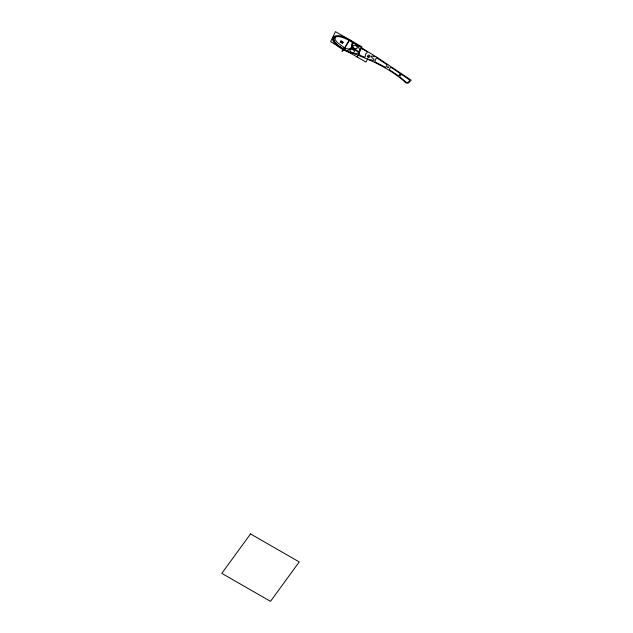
<?xml version="1.0" encoding="UTF-8"?>
<svg xmlns="http://www.w3.org/2000/svg" width="633" height="633" viewBox="0 0 633 633"><rect width="100%" height="100%" fill="white"/><g stroke="black" fill="none" stroke-linecap="round" stroke-linejoin="round"><path stroke-width="0.95" d="M332.657 37.695C333.575 43.131 339.233 46.225 343.426 49.097L343.774 48.377L344.661 48.891L344.312 49.603M349.827 39.412L349.361 39.887M355.477 50.513L355.825 49.793L351.378 47.238A5.895 4.558 36.1 0 0 351.544 45.196A2.564 1.986 36.1 0 1 354.781 43.63L378.336 58.228L411.205 80.241L408.768 82.701A2.564 1.986 36.1 0 1 405.373 82.369C390.047 68.586 370.938 59.961 351.79 52.855M357.162 56.994L362.021 46.929L335.443 31.65L330.584 41.715L366.016 62.081L368.889 56.155M342.983 48.804L343.339 48.148M369.617 59.913L370.962 59.66A3.094 2.39 36.1 0 1 371.824 60.032A3.165 2.445 36.1 0 0 372.505 60.341L373.921 60.301A0.815 0.633 36.1 0 0 374.079 59.969L373.454 58.806A3.094 2.39 36.1 0 0 372.687 58.236A3.165 2.445 36.1 0 1 372.069 57.793L371.302 56.495A0.815 0.633 36.1 0 1 371.46 56.171L372.695 56.068A3.094 2.39 36.1 0 1 373.557 56.44A3.165 2.445 36.1 0 0 374.238 56.748L375.765 56.559M343.363 48.116L343.933 47.325M342.975 48.883L343.236 48.527L342.057 51.32L343.054 50.418A12.668 1.116 -60.1 0 0 344.494 48.464L349.63 39.752M355.461 50.418L355.841 49.888L359.591 52.048C360.533 47.222 355.113 43.93 351.845 41.359A25.486 16.007 25.8 0 0 347.098 38.637C334.232 31.112 325.758 39.001 340.317 47.942A25.486 16.007 25.8 0 0 345.056 50.672C349.305 52.412 354.828 55.269 359.204 52.571L351.03 47.958L348.862 49.05L345.95 48.575A7.643 5.911 36.1 0 1 344.566 47.918L337.191 42.466L335.055 39.452L335.34 36.88L333.544 36.579M332.768 37.553L333.995 38.162L334.343 37.442L333.393 36.801M376.643 62.746L375.773 62.319A1.282 0.989 36.1 0 1 375.14 60.546A3.845 2.975 36.1 0 0 375.773 58.94A1.282 0.989 36.1 0 1 377.474 58.378L386.233 64.147A1.282 0.989 36.1 0 1 386.644 65.848A2.049 1.59 36.1 0 0 386.28 66.528A1.282 0.989 36.1 0 1 384.682 66.995L383.725 66.457M376.698 62.778L383.661 66.425M340.736 41.303L342.951 42.569M340.451 41.691L342.659 42.965M362.828 49.121L366.365 51.297A1.282 0.989 36.1 0 1 366.634 53.164A3.845 2.975 36.1 0 0 365.391 56.02A1.282 0.989 36.1 0 1 363.967 56.962L361.063 55.759A2.564 1.986 36.1 0 1 359.37 52.412M400.57 77.487L400.38 77.337A1.282 0.989 36.1 0 1 399.993 75.794L400.642 74.963A1.282 0.989 36.1 0 1 402.2 74.9L408.863 79.394A1.282 0.989 36.1 0 1 409.29 81.079L408.19 82.195A1.796 1.385 36.1 0 1 405.816 81.958L401.037 77.859M359.433 52.325A3.347 2.587 36.1 0 0 359.52 50.767A2.564 1.986 36.1 0 1 360.359 48.868A2.564 1.986 36.1 0 1 362.804 49.105M351.782 52.879A30.835 23.84 36.1 0 1 344.328 49.572M343.917 47.428A4.494 0.396 -60.1 0 0 343.45 48.361L343.046 49.564L344.407 48.369L348.807 41.003A4.494 0.396 -60.1 0 0 349.155 40.243M333.813 38.684C334.002 42.751 337.998 45.323 340.942 47.562A23.089 14.504 25.8 0 0 344.067 49.445C348.775 53.9 356.798 43.527 350.176 41.066A23.089 14.504 25.8 0 0 346.963 39.293C343.292 37.893 336.487 34.214 333.813 38.684M387.681 67.09C388.804 68.736 388.67 65.879 387.689 67.027M341.021 40.908L340.158 42.087L342.374 43.36L343.236 42.182L341.021 40.908M250.533 533.928L221.795 573.356L270.497 601.35L299.227 561.922L250.533 533.928M399.929 74.647L399.383 75.335A1.282 0.989 36.1 0 1 397.777 75.359L390.205 70.255A1.282 0.989 36.1 0 1 389.714 68.562A2.049 1.59 36.1 0 0 389.991 68.087A1.282 0.989 36.1 0 1 391.669 67.786L399.439 73.032A1.282 0.989 36.1 0 1 399.929 74.647M367.86 56.464A1.282 0.989 36.1 0 0 369.917 56.915A1.282 0.989 36.1 0 0 368.873 55.087A1.282 0.989 36.1 0 0 367.86 56.464M350.603 51.574A2.31 1.448 25.8 0 0 354.282 52.017A2.31 1.448 25.8 0 0 351.782 49.35A2.31 1.448 25.8 0 0 350.603 51.574M353.475 47.633A2.31 1.448 25.8 0 0 357.154 48.068A2.31 1.448 25.8 0 0 354.654 45.41A2.31 1.448 25.8 0 0 353.475 47.633"/></g></svg>
